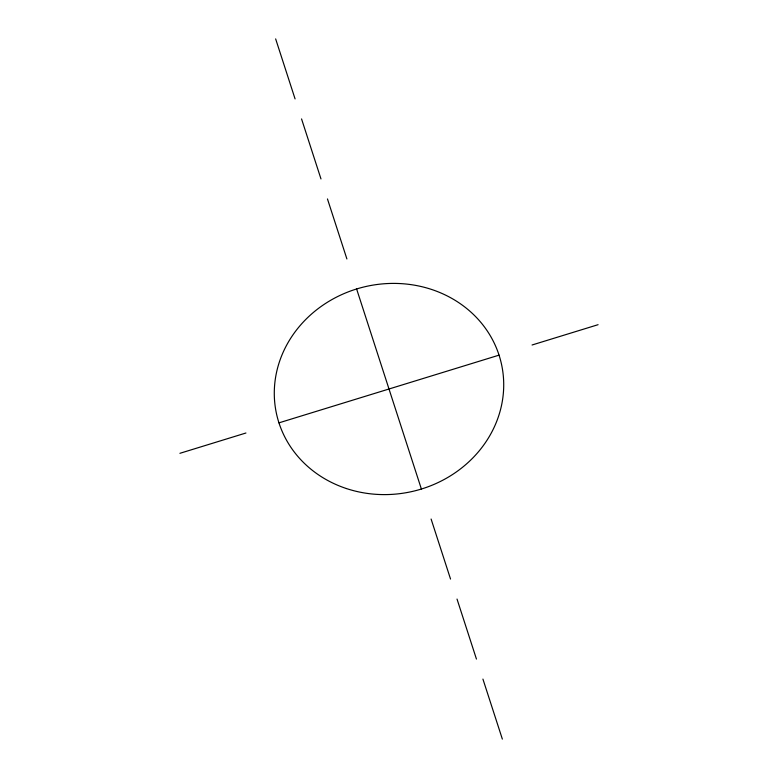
<?xml version="1.0" encoding="UTF-8"?>
<svg xmlns="http://www.w3.org/2000/svg" width="778" height="778" viewBox="0 0 778 778"><rect width="100%" height="100%" fill="white"/><g stroke="black" fill="none" stroke-linecap="round" stroke-linejoin="round"><path stroke-width="1.17" d="M179.912 453.311L245.936 433.006M278.952 422.853L499.048 355.147M532.064 344.994L598.087 324.689M275.645 38.9L295.076 98.913M301.553 118.927L320.983 178.94M327.46 198.944L346.9 258.967M356.616 288.969L421.384 489.031M431.1 519.033L450.54 579.056M457.017 599.06L476.447 659.073M482.924 679.087L502.355 739.1M346.434 488.555A115.193 105.069 -12.9 0 0 502.539 369.735A115.193 105.069 -12.9 0 0 318.037 308.72A115.193 105.069 -12.9 0 0 346.434 488.555"/></g></svg>
